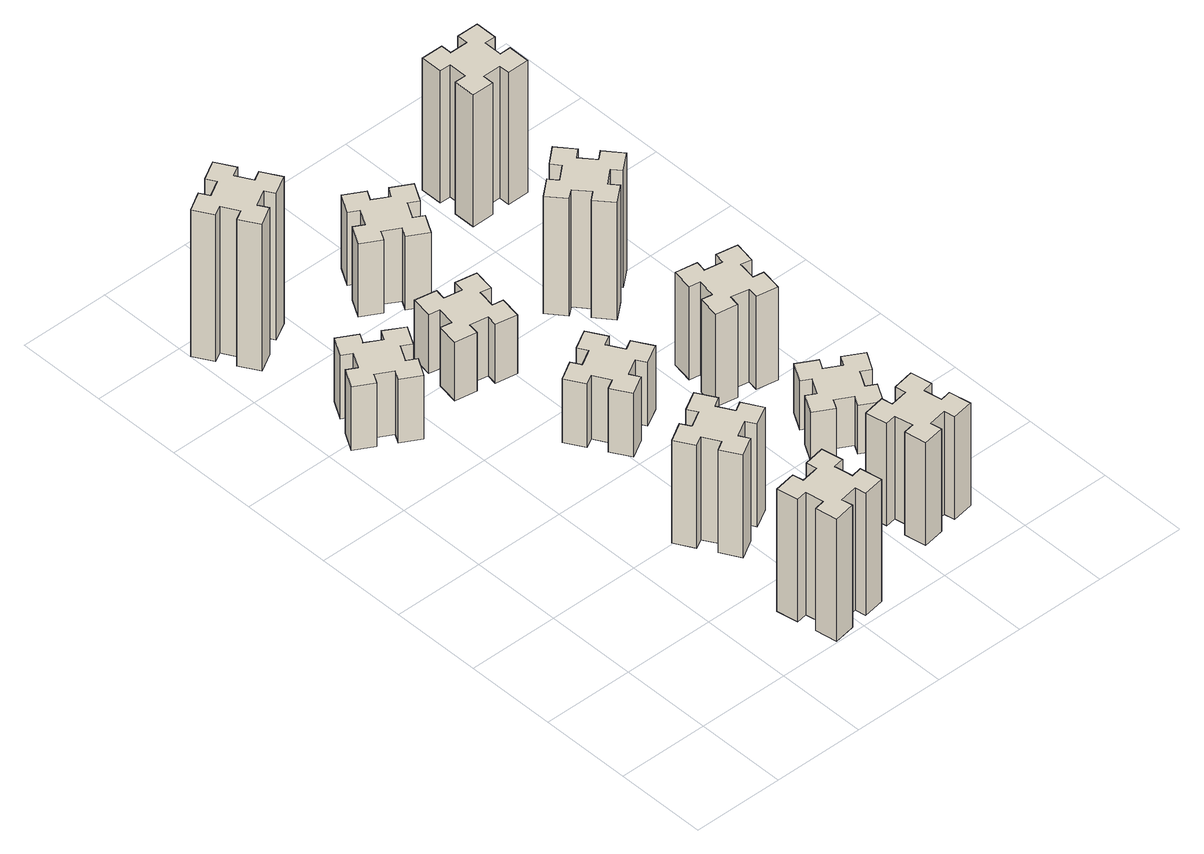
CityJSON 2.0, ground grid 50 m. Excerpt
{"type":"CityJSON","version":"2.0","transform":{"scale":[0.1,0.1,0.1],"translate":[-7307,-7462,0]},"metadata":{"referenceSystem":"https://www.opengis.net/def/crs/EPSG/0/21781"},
"CityObjects":{
"building1":{"type":"Building","attributes":{"class":"1000","function":"1000","usage":"1000","yearOfConstruction":2016,"roofType":"1000","measuredHeight":75,"storeysAboveGround":30,"storeysBelowGround":0},"geometry":[{"type":"Solid","lod":"1","boundaries":[[[[0,1,2,3,4,5,6,7,8,9,10,11,12,13,14,15,16,17,18,19]],[[17,16,20,21]],[[16,15,22,20]],[[15,14,23,22]],[[14,13,24,23]],[[13,12,25,24]],[[12,11,26,25]],[[11,10,27,26]],[[10,9,28,27]],[[9,8,29,28]],[[8,7,30,29]],[[7,6,31,30]],[[6,5,32,31]],[[5,4,33,32]],[[4,3,34,33]],[[3,2,35,34]],[[2,1,36,35]],[[1,0,37,36]],[[0,19,38,37]],[[19,18,39,38]],[[18,17,21,39]],[[24,25,26,27,28,29,30,31,32,33,34,35,36,37,38,39,21,20,22,23]]]]}]},
"building2":{"type":"Building","attributes":{"class":"1000","function":"1000","usage":"1000","yearOfConstruction":2016,"roofType":"1000","measuredHeight":39,"storeysAboveGround":30,"storeysBelowGround":0},"geometry":[{"type":"Solid","lod":"1","boundaries":[[[[40,41,42,43,44,45,46,47,48,49,50,51,52,53,54,55,56,57,58,59]],[[57,56,60,61]],[[56,55,62,60]],[[55,54,63,62]],[[54,53,64,63]],[[53,52,65,64]],[[52,51,66,65]],[[51,50,67,66]],[[50,49,68,67]],[[49,48,69,68]],[[48,47,70,69]],[[47,46,71,70]],[[46,45,72,71]],[[45,44,73,72]],[[44,43,74,73]],[[43,42,75,74]],[[42,41,76,75]],[[41,40,77,76]],[[40,59,78,77]],[[59,58,79,78]],[[58,57,61,79]],[[64,65,66,67,68,69,70,71,72,73,74,75,76,77,78,79,61,60,62,63]]]]}]},
"building3":{"type":"Building","attributes":{"class":"1000","function":"1000","usage":"1000","yearOfConstruction":2016,"roofType":"1000","measuredHeight":90,"storeysAboveGround":30,"storeysBelowGround":0},"geometry":[{"type":"Solid","lod":"1","boundaries":[[[[80,81,82,83,84,85,86,87,88,89,90,91,92,93,94,95,96,97,98,99]],[[97,96,100,101]],[[96,95,102,100]],[[95,94,103,102]],[[94,93,104,103]],[[93,92,105,104]],[[92,91,106,105]],[[91,90,107,106]],[[90,89,108,107]],[[89,88,109,108]],[[88,87,110,109]],[[87,86,111,110]],[[86,85,112,111]],[[85,84,113,112]],[[84,83,114,113]],[[83,82,115,114]],[[82,81,116,115]],[[81,80,117,116]],[[80,99,118,117]],[[99,98,119,118]],[[98,97,101,119]],[[104,105,106,107,108,109,110,111,112,113,114,115,116,117,118,119,101,100,102,103]]]]}]},
"building4":{"type":"Building","attributes":{"class":"1000","function":"1000","usage":"1000","yearOfConstruction":2016,"roofType":"1000","measuredHeight":63,"storeysAboveGround":30,"storeysBelowGround":0},"geometry":[{"type":"Solid","lod":"1","boundaries":[[[[120,121,122,123,124,125,126,127,128,129,130,131,132,133,134,135,136,137,138,139]],[[137,136,140,141]],[[136,135,142,140]],[[135,134,143,142]],[[134,133,144,143]],[[133,132,145,144]],[[132,131,146,145]],[[131,130,147,146]],[[130,129,148,147]],[[129,128,149,148]],[[128,127,150,149]],[[127,126,151,150]],[[126,125,152,151]],[[125,124,153,152]],[[124,123,154,153]],[[123,122,155,154]],[[122,121,156,155]],[[121,120,157,156]],[[120,139,158,157]],[[139,138,159,158]],[[138,137,141,159]],[[144,145,146,147,148,149,150,151,152,153,154,155,156,157,158,159,141,140,142,143]]]]}]},
"building5":{"type":"Building","attributes":{"class":"1000","function":"1000","usage":"1000","yearOfConstruction":2016,"roofType":"1000","measuredHeight":39,"storeysAboveGround":30,"storeysBelowGround":0},"geometry":[{"type":"Solid","lod":"1","boundaries":[[[[160,161,162,163,164,165,166,167,168,169,170,171,172,173,174,175,176,177,178,179]],[[177,176,180,181]],[[176,175,182,180]],[[175,174,183,182]],[[174,173,184,183]],[[173,172,185,184]],[[172,171,186,185]],[[171,170,187,186]],[[170,169,188,187]],[[169,168,189,188]],[[168,167,190,189]],[[167,166,191,190]],[[166,165,192,191]],[[165,164,193,192]],[[164,163,194,193]],[[163,162,195,194]],[[162,161,196,195]],[[161,160,197,196]],[[160,179,198,197]],[[179,178,199,198]],[[178,177,181,199]],[[184,185,186,187,188,189,190,191,192,193,194,195,196,197,198,199,181,180,182,183]]]]}]},
"building6":{"type":"Building","attributes":{"class":"1000","function":"1000","usage":"1000","yearOfConstruction":2016,"roofType":"1000","measuredHeight":36,"storeysAboveGround":30,"storeysBelowGround":0},"geometry":[{"type":"Solid","lod":"1","boundaries":[[[[200,201,202,203,204,205,206,207,208,209,210,211,212,213,214,215,216,217,218,219]],[[217,216,220,221]],[[216,215,222,220]],[[215,214,223,222]],[[214,213,224,223]],[[213,212,225,224]],[[212,211,226,225]],[[211,210,227,226]],[[210,209,228,227]],[[209,208,229,228]],[[208,207,230,229]],[[207,206,231,230]],[[206,205,232,231]],[[205,204,233,232]],[[204,203,234,233]],[[203,202,235,234]],[[202,201,236,235]],[[201,200,237,236]],[[200,219,238,237]],[[219,218,239,238]],[[218,217,221,239]],[[224,225,226,227,228,229,230,231,232,233,234,235,236,237,238,239,221,220,222,223]]]]}]},
"building7":{"type":"Building","attributes":{"class":"1000","function":"1000","usage":"1000","yearOfConstruction":2016,"roofType":"1000","measuredHeight":63,"storeysAboveGround":30,"storeysBelowGround":0},"geometry":[{"type":"Solid","lod":"1","boundaries":[[[[240,241,242,243,244,245,246,247,248,249,250,251,252,253,254,255,256,257,258,259]],[[257,256,260,261]],[[256,255,262,260]],[[255,254,263,262]],[[254,253,264,263]],[[253,252,265,264]],[[252,251,266,265]],[[251,250,267,266]],[[250,249,268,267]],[[249,248,269,268]],[[248,247,270,269]],[[247,246,271,270]],[[246,245,272,271]],[[245,244,273,272]],[[244,243,274,273]],[[243,242,275,274]],[[242,241,276,275]],[[241,240,277,276]],[[240,259,278,277]],[[259,258,279,278]],[[258,257,261,279]],[[264,265,266,267,268,269,270,271,272,273,274,275,276,277,278,279,261,260,262,263]]]]}]},
"building8":{"type":"Building","attributes":{"class":"1000","function":"1000","usage":"1000","yearOfConstruction":2016,"roofType":"1000","measuredHeight":45,"storeysAboveGround":30,"storeysBelowGround":0},"geometry":[{"type":"Solid","lod":"1","boundaries":[[[[280,281,282,283,284,285,286,287,288,289,290,291,292,293,294,295,296,297,298,299]],[[297,296,300,301]],[[296,295,302,300]],[[295,294,303,302]],[[294,293,304,303]],[[293,292,305,304]],[[292,291,306,305]],[[291,290,307,306]],[[290,289,308,307]],[[289,288,309,308]],[[288,287,310,309]],[[287,286,311,310]],[[286,285,312,311]],[[285,284,313,312]],[[284,283,314,313]],[[283,282,315,314]],[[282,281,316,315]],[[281,280,317,316]],[[280,299,318,317]],[[299,298,319,318]],[[298,297,301,319]],[[304,305,306,307,308,309,310,311,312,313,314,315,316,317,318,319,301,300,302,303]]]]}]},
"building9":{"type":"Building","attributes":{"class":"1000","function":"1000","usage":"1000","yearOfConstruction":2016,"roofType":"1000","measuredHeight":30,"storeysAboveGround":30,"storeysBelowGround":0},"geometry":[{"type":"Solid","lod":"1","boundaries":[[[[320,321,322,323,324,325,326,327,328,329,330,331,332,333,334,335,336,337,338,339]],[[337,336,340,341]],[[336,335,342,340]],[[335,334,343,342]],[[334,333,344,343]],[[333,332,345,344]],[[332,331,346,345]],[[331,330,347,346]],[[330,329,348,347]],[[329,328,349,348]],[[328,327,350,349]],[[327,326,351,350]],[[326,325,352,351]],[[325,324,353,352]],[[324,323,354,353]],[[323,322,355,354]],[[322,321,356,355]],[[321,320,357,356]],[[320,339,358,357]],[[339,338,359,358]],[[338,337,341,359]],[[344,345,346,347,348,349,350,351,352,353,354,355,356,357,358,359,341,340,342,343]]]]}]},
"building10":{"type":"Building","attributes":{"class":"1000","function":"1000","usage":"1000","yearOfConstruction":2016,"roofType":"1000","measuredHeight":57,"storeysAboveGround":30,"storeysBelowGround":0},"geometry":[{"type":"Solid","lod":"1","boundaries":[[[[360,361,362,363,364,365,366,367,368,369,370,371,372,373,374,375,376,377,378,379]],[[377,376,380,381]],[[376,375,382,380]],[[375,374,383,382]],[[374,373,384,383]],[[373,372,385,384]],[[372,371,386,385]],[[371,370,387,386]],[[370,369,388,387]],[[369,368,389,388]],[[368,367,390,389]],[[367,366,391,390]],[[366,365,392,391]],[[365,364,393,392]],[[364,363,394,393]],[[363,362,395,394]],[[362,361,396,395]],[[361,360,397,396]],[[360,379,398,397]],[[379,378,399,398]],[[378,377,381,399]],[[384,385,386,387,388,389,390,391,392,393,394,395,396,397,398,399,381,380,382,383]]]]}]},
"building11":{"type":"Building","attributes":{"class":"1000","function":"1000","usage":"1000","yearOfConstruction":2016,"roofType":"1000","measuredHeight":72,"storeysAboveGround":30,"storeysBelowGround":0},"geometry":[{"type":"Solid","lod":"1","boundaries":[[[[400,401,402,403,404,405,406,407,408,409,410,411,412,413,414,415,416,417,418,419]],[[417,416,420,421]],[[416,415,422,420]],[[415,414,423,422]],[[414,413,424,423]],[[413,412,425,424]],[[412,411,426,425]],[[411,410,427,426]],[[410,409,428,427]],[[409,408,429,428]],[[408,407,430,429]],[[407,406,431,430]],[[406,405,432,431]],[[405,404,433,432]],[[404,403,434,433]],[[403,402,435,434]],[[402,401,436,435]],[[401,400,437,436]],[[400,419,438,437]],[[419,418,439,438]],[[418,417,421,439]],[[424,425,426,427,428,429,430,431,432,433,434,435,436,437,438,439,421,420,422,423]]]]}]},
"building12":{"type":"Building","attributes":{"class":"1000","function":"1000","usage":"1000","yearOfConstruction":2016,"roofType":"1000","measuredHeight":81,"storeysAboveGround":30,"storeysBelowGround":0},"geometry":[{"type":"Solid","lod":"1","boundaries":[[[[440,441,442,443,444,445,446,447,448,449,450,451,452,453,454,455,456,457,458,459]],[[457,456,460,461]],[[456,455,462,460]],[[455,454,463,462]],[[454,453,464,463]],[[453,452,465,464]],[[452,451,466,465]],[[451,450,467,466]],[[450,449,468,467]],[[449,448,469,468]],[[448,447,470,469]],[[447,446,471,470]],[[446,445,472,471]],[[445,444,473,472]],[[444,443,474,473]],[[443,442,475,474]],[[442,441,476,475]],[[441,440,477,476]],[[440,459,478,477]],[[459,458,479,478]],[[458,457,461,479]],[[464,465,466,467,468,469,470,471,472,473,474,475,476,477,478,479,461,460,462,463]]]]}]}
},
"vertices":[
[1092,175,0],[1075,274,0],[1134,284,0],[1113,402,0],[995,381,0],[1005,322,0],[907,305,0],[897,364,0],[778,343,0],[799,225,0],[858,235,0],[876,137,0],[817,127,0],[837,8,0],[956,29,0],[945,88,0],[1044,106,0],[1054,47,0],[1172,67,0],[1151,186,0],[1044,106,750],[1054,47,750],[945,88,750],[956,29,750],[837,8,750],[817,127,750],[876,137,750],[858,235,750],[799,225,750],[778,343,750],[897,364,750],[907,305,750],[1005,322,750],[995,381,750],[1113,402,750],[1134,284,750],[1075,274,750],[1092,175,750],[1151,186,750],[1172,67,750],
[406,2427,0],[456,2514,0],[508,2484,0],[568,2588,0],[464,2648,0],[434,2596,0],[347,2646,0],[377,2698,0],[273,2758,0],[213,2654,0],[265,2624,0],[215,2537,0],[163,2567,0],[103,2463,0],[207,2403,0],[237,2455,0],[324,2405,0],[294,2353,0],[398,2293,0],[458,2397,0],[324,2405,390],[294,2353,390],[237,2455,390],[207,2403,390],[103,2463,390],[163,2567,390],[215,2537,390],[265,2624,390],[213,2654,390],[273,2758,390],[377,2698,390],[347,2646,390],[434,2596,390],[464,2648,390],[568,2588,390],[508,2484,390],[456,2514,390],[406,2427,390],[458,2397,390],[398,2293,390],
[224,3486,0],[137,3436,0],[107,3488,0],[3,3428,0],[63,3324,0],[115,3354,0],[165,3267,0],[113,3237,0],[173,3133,0],[277,3193,0],[247,3245,0],[334,3295,0],[364,3243,0],[468,3303,0],[408,3407,0],[356,3377,0],[306,3464,0],[358,3494,0],[298,3598,0],[194,3538,0],[306,3464,900],[358,3494,900],[356,3377,900],[408,3407,900],[468,3303,900],[364,3243,900],[334,3295,900],[247,3245,900],[277,3193,900],[173,3133,900],[113,3237,900],[165,3267,900],[115,3354,900],[63,3324,900],[3,3428,900],[107,3488,900],[137,3436,900],[224,3486,900],[194,3538,900],[298,3598,900],
[964,1066,0],[877,1016,0],[847,1068,0],[743,1008,0],[803,904,0],[855,934,0],[905,847,0],[853,817,0],[913,713,0],[1017,773,0],[987,825,0],[1074,875,0],[1104,823,0],[1208,883,0],[1148,987,0],[1096,957,0],[1046,1044,0],[1098,1074,0],[1038,1178,0],[934,1118,0],[1046,1044,630],[1098,1074,630],[1096,957,630],[1148,987,630],[1208,883,630],[1104,823,630],[1074,875,630],[987,825,630],[1017,773,630],[913,713,630],[853,817,630],[905,847,630],[855,934,630],[803,904,630],[743,1008,630],[847,1068,630],[877,1016,630],[964,1066,630],[934,1118,630],[1038,1178,630],
[1087,1665,0],[1174,1715,0],[1204,1663,0],[1308,1723,0],[1248,1827,0],[1196,1797,0],[1146,1884,0],[1198,1914,0],[1138,2018,0],[1034,1958,0],[1064,1906,0],[977,1856,0],[947,1908,0],[843,1848,0],[903,1744,0],[955,1774,0],[1005,1687,0],[953,1657,0],[1013,1553,0],[1117,1613,0],[1005,1687,390],[953,1657,390],[955,1774,390],[903,1744,390],[843,1848,390],[947,1908,390],[977,1856,390],[1064,1906,390],[1034,1958,390],[1138,2018,390],[1198,1914,390],[1146,1884,390],[1196,1797,390],[1248,1827,390],[1308,1723,390],[1204,1663,390],[1174,1715,390],[1087,1665,390],[1117,1613,390],[1013,1553,390],
[944,2625,0],[845,2642,0],[856,2701,0],[737,2722,0],[717,2604,0],[776,2594,0],[758,2495,0],[699,2506,0],[678,2387,0],[797,2367,0],[807,2426,0],[905,2408,0],[895,2349,0],[1013,2328,0],[1034,2447,0],[975,2457,0],[992,2555,0],[1051,2545,0],[1072,2663,0],[954,2684,0],[992,2555,360],[1051,2545,360],[975,2457,360],[1034,2447,360],[1013,2328,360],[895,2349,360],[905,2408,360],[807,2426,360],[797,2367,360],[678,2387,360],[699,2506,360],[758,2495,360],[776,2594,360],[717,2604,360],[737,2722,360],[856,2701,360],[845,2642,360],[944,2625,360],[954,2684,360],[1072,2663,360],
[1685,288,0],[1784,306,0],[1794,247,0],[1912,267,0],[1891,386,0],[1832,375,0],[1815,474,0],[1874,484,0],[1853,602,0],[1735,581,0],[1745,522,0],[1647,505,0],[1637,564,0],[1518,543,0],[1539,425,0],[1598,435,0],[1616,337,0],[1557,327,0],[1577,208,0],[1696,229,0],[1616,337,630],[1557,327,630],[1598,435,630],[1539,425,630],[1518,543,630],[1637,564,630],[1647,505,630],[1745,522,630],[1735,581,630],[1853,602,630],[1874,484,630],[1815,474,630],[1832,375,630],[1891,386,630],[1912,267,630],[1794,247,630],[1784,306,630],[1685,288,630],[1696,229,630],[1577,208,630],
[877,3095,0],[964,3045,0],[934,2993,0],[1038,2933,0],[1098,3037,0],[1046,3067,0],[1096,3154,0],[1148,3124,0],[1208,3228,0],[1104,3288,0],[1074,3236,0],[987,3286,0],[1017,3338,0],[913,3398,0],[853,3294,0],[905,3264,0],[855,3177,0],[803,3207,0],[743,3103,0],[847,3043,0],[855,3177,450],[803,3207,450],[905,3264,450],[853,3294,450],[913,3398,450],[1017,3338,450],[987,3286,450],[1074,3236,450],[1104,3288,450],[1208,3228,450],[1148,3124,450],[1096,3154,450],[1046,3067,450],[1098,3037,450],[1038,2933,450],[934,2993,450],[964,3045,450],[877,3095,450],[847,3043,450],[743,3103,450],
[1717,975,0],[1804,925,0],[1774,873,0],[1878,813,0],[1938,917,0],[1886,947,0],[1936,1034,0],[1988,1004,0],[2048,1108,0],[1944,1168,0],[1914,1116,0],[1827,1166,0],[1857,1218,0],[1753,1278,0],[1693,1174,0],[1745,1144,0],[1695,1057,0],[1643,1087,0],[1583,983,0],[1687,923,0],[1695,1057,300],[1643,1087,300],[1745,1144,300],[1693,1174,300],[1753,1278,300],[1857,1218,300],[1827,1166,300],[1914,1116,300],[1944,1168,300],[2048,1108,300],[1988,1004,300],[1936,1034,300],[1886,947,300],[1938,917,300],[1878,813,300],[1774,873,300],[1804,925,300],[1717,975,300],[1687,923,300],[1583,983,300],
[1647,1586,0],[1745,1568,0],[1735,1509,0],[1853,1488,0],[1874,1607,0],[1815,1617,0],[1832,1715,0],[1891,1705,0],[1912,1823,0],[1794,1844,0],[1784,1785,0],[1685,1802,0],[1696,1861,0],[1577,1882,0],[1557,1764,0],[1616,1754,0],[1598,1655,0],[1539,1666,0],[1518,1547,0],[1637,1527,0],[1598,1655,570],[1539,1666,570],[1616,1754,570],[1557,1764,570],[1577,1882,570],[1696,1861,570],[1685,1802,570],[1784,1785,570],[1794,1844,570],[1912,1823,570],[1891,1705,570],[1832,1715,570],[1815,1617,570],[1874,1607,570],[1853,1488,570],[1735,1509,570],[1745,1568,570],[1647,1586,570],[1637,1527,570],[1518,1547,570],
[1499,2493,0],[1563,2416,0],[1517,2378,0],[1594,2286,0],[1686,2363,0],[1648,2409,0],[1724,2473,0],[1763,2427,0],[1855,2504,0],[1778,2596,0],[1732,2558,0],[1667,2634,0],[1713,2673,0],[1636,2765,0],[1544,2688,0],[1583,2642,0],[1506,2577,0],[1468,2623,0],[1376,2546,0],[1453,2454,0],[1506,2577,720],[1468,2623,720],[1583,2642,720],[1544,2688,720],[1636,2765,720],[1713,2673,720],[1667,2634,720],[1732,2558,720],[1778,2596,720],[1855,2504,720],[1763,2427,720],[1724,2473,720],[1648,2409,720],[1686,2363,720],[1594,2286,720],[1517,2378,720],[1563,2416,720],[1499,2493,720],[1453,2454,720],[1376,2546,720],
[1665,3255,0],[1765,3255,0],[1765,3195,0],[1885,3195,0],[1885,3315,0],[1825,3315,0],[1825,3415,0],[1885,3415,0],[1885,3535,0],[1765,3535,0],[1765,3475,0],[1665,3475,0],[1665,3535,0],[1545,3535,0],[1545,3415,0],[1605,3415,0],[1605,3315,0],[1545,3315,0],[1545,3195,0],[1665,3195,0],[1605,3315,810],[1545,3315,810],[1605,3415,810],[1545,3415,810],[1545,3535,810],[1665,3535,810],[1665,3475,810],[1765,3475,810],[1765,3535,810],[1885,3535,810],[1885,3415,810],[1825,3415,810],[1825,3315,810],[1885,3315,810],[1885,3195,810],[1765,3195,810],[1765,3255,810],[1665,3255,810],[1665,3195,810],[1545,3195,810]
]}
